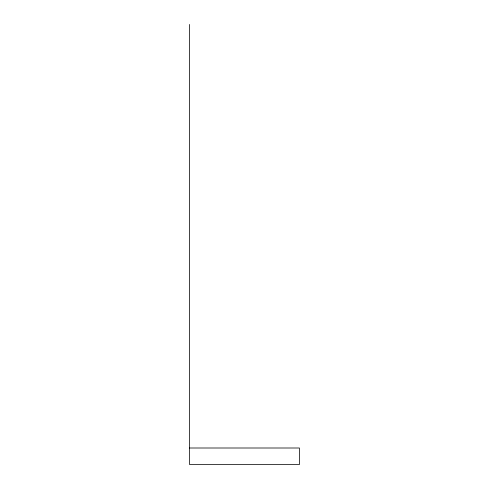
<?xml version="1.0" encoding="UTF-8"?>
<svg xmlns="http://www.w3.org/2000/svg" width="489" height="489" viewBox="0 0 489 489"><rect width="100%" height="100%" fill="white"/><g stroke="black" fill="none" stroke-linecap="round" stroke-linejoin="round"><path stroke-width="0.73" d="M189.573 448.003L299.427 448.003L299.427 464.55L189.573 464.55L189.573 24.45"/></g></svg>
